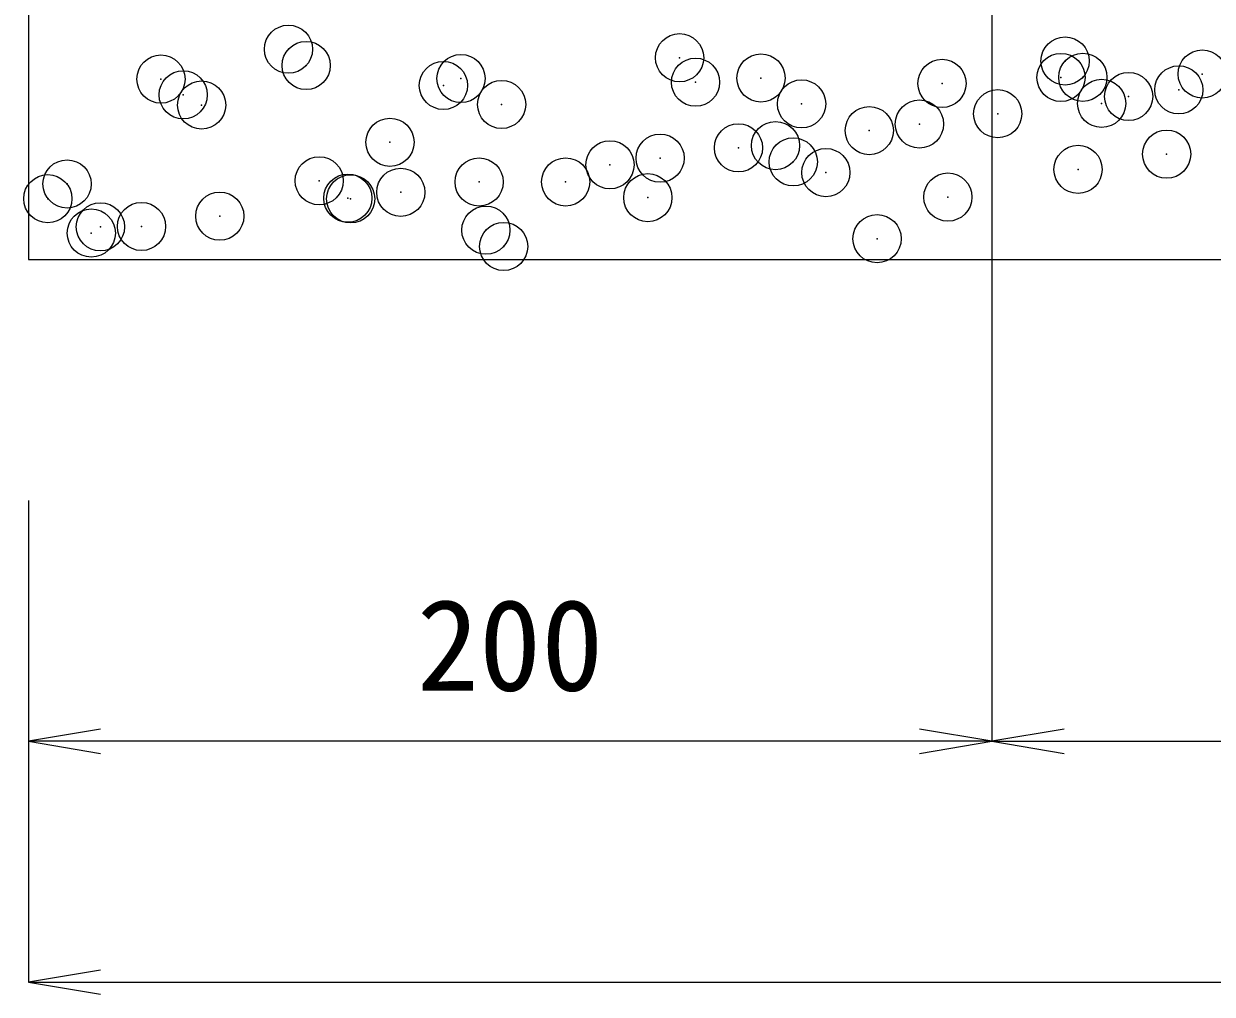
# Model space of a CAD drawing. Units: millimetres at full size, sheet at 1:20; details may follow other scales. Extents: x 0 to 23340, y -4498 to 8520.
# Drawn here: x 4556.5 to 4803.2, y 563.7 to 765.1 of the extents above; entities that cross this region are included whole.
import ezdxf
from ezdxf.enums import TextEntityAlignment as Align

# ---------------------------------------------------------------- set-up
doc = ezdxf.new("R2010")
doc.units = ezdxf.units.MM
doc.header["$LTSCALE"] = 20
doc.header["$PDMODE"] = 32
doc.header["$PDSIZE"] = 10
for name, color, linetype, lineweight in [('KIJUN', 5, 'Continuous', 5), ('SUNPO', 3, 'Continuous', 13), ('TITLE', 7, 'Continuous', 13)]:
    doc.layers.add(name, color=color, linetype=linetype, lineweight=lineweight)
doc.styles.add('ＭＳ ゴシック', font='')
doc.styles.get('ＭＳ ゴシック').set_extended_font_data('MS Gothic')

# ---------------------------------------------------------------- blocks, each defined once
blk = doc.blocks.new('open_arrow')
at = {"color": 0, "linetype": 'Continuous', "lineweight": -2}
blk.add_lwpolyline([(7.5, 1.25), (0, 0), (7.5, -1.25)], dxfattribs=at)

msp = doc.modelspace()

# ---------------------------------------------------------------- linework, layer by layer
at = {"layer": 'KIJUN', "color": 7, "lineweight": 13}
msp.add_lwpolyline([(5377.48, 816.2), (4557.48, 816.2), (4557.48, 716.2), (5377.48, 716.2)], close=True, dxfattribs=at)
at = {"layer": 'SUNPO'}
for p, q in [((4757.48, 986.2), (4757.48, 616.2)), ((4757.48, 986.2), (4757.48, 616.2)), ((4557.48, 666.2), (4557.48, 616.2)), ((4557.48, 666.2), (4557.48, 566.2)), ((4757.48, 616.2), (4557.48, 616.2)), ((4757.48, 616.2), (5177.48, 616.2)), ((4557.48, 566.2), (5377.48, 566.2))]:
    msp.add_line(p, q, dxfattribs=at)
at = {"layer": 'TITLE'}
for p in [(4611.47, 759.85), (4692.67, 758.08), (4772.7, 757.4), (4615.15, 756.47), (4585, 753.65), (4647.29, 753.76), (4695.99, 753), (4709.57, 753.87), (4747.15, 752.75), (4771.85, 753.99), (4776.39, 754.02), (4801.17, 754.7), (4589.62, 750.38), (4643.64, 752.33), (4785.89, 750.04), (4796.3, 751.41), (4593.44, 748.27), (4655.72, 748.39), (4718, 748.5), (4780.29, 748.61), (4758.72, 746.46), (4732.05, 742.95), (4742.46, 744.32), (4632.55, 740.53), (4704.89, 739.38), (4712.58, 739.84), (4793.79, 738.07), (4678.22, 735.86), (4688.63, 737.24), (4716.27, 736.46), (4723.04, 734.24), (4775.39, 734.91), (4565.51, 731.88), (4617.86, 732.54), (4651.05, 732.29), (4669.02, 732.3), (4561.52, 728.82), (4623.8, 728.93), (4624.38, 728.78), (4634.79, 730.15), (4686.08, 729.04), (4748.37, 729.16), (4572.43, 722.98), (4580.96, 723.06), (4597.21, 725.2), (4570.54, 721.69), (4652.46, 722.29), (4733.67, 720.52), (4656.15, 718.91)]:
    msp.add_point(p, dxfattribs=at)

# ---------------------------------------------------------------- block references
at = {"layer": 'SUNPO', "xscale": 2, "yscale": 2}
for p in [(4557.48, 616.2), (4757.48, 616.2), (4557.48, 566.2)]:
    msp.add_blockref('open_arrow', p, dxfattribs=at)
at = {"layer": 'SUNPO', "xscale": 2, "yscale": 2, "rotation": 180}
msp.add_blockref('open_arrow', (4757.48, 616.2), dxfattribs=at)

# ---------------------------------------------------------------- texts
at = {"layer": 'SUNPO', "style": 'ＭＳ ゴシック'}
msp.add_text('200', height=18.99, dxfattribs=at).set_placement((4657.48, 636.2), align=Align.MIDDLE_CENTER)

doc.saveas('drawing.dxf')
